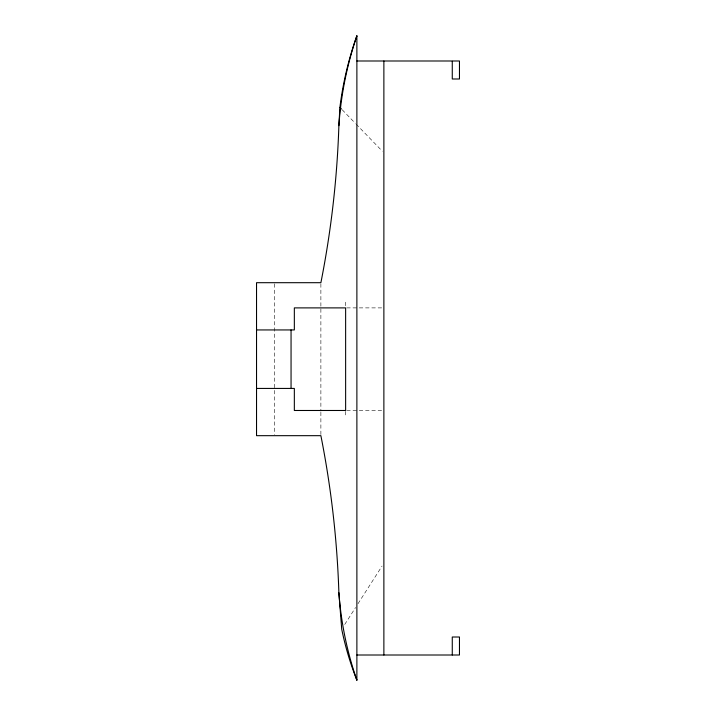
<?xml version="1.0" encoding="UTF-8"?>
<svg xmlns="http://www.w3.org/2000/svg" width="716" height="716" viewBox="0 0 716 716"><rect width="100%" height="100%" fill="white"/><g stroke="black" fill="none" stroke-linecap="round" stroke-linejoin="round"><path stroke-width="0.54" stroke-dasharray="3.58 2.69" d="M344.727 624.468L355.566 607.508M357.982 603.74L382.067 566.043M346.723 307.889L381.691 307.889M346.723 410.483L383.874 410.483M342.212 109.781L355.333 123.322M356.103 124.119L382.335 151.192M345.631 302.17L345.631 306.958M345.631 411.387L345.631 417.007M320.884 283.813L320.884 411.109M320.884 412.228L320.884 434.558M274.532 283.813L274.532 434.558"/><path stroke-width="1.07" d="M338.883 125.667L339.903 107.391A336.833 336.833 0 0 1 356.881 35.8L356.881 680.2A304.327 304.327 0 0 1 341.72 629.185L338.883 592.705A969.482 969.482 0 0 0 320.884 435.677L256.534 435.677L256.534 282.695L320.884 282.695A969.482 969.482 0 0 0 338.883 125.667A349.927 349.927 0 0 1 356.881 35.8M356.881 60.994L459.466 60.994L459.466 78.993L452.27 78.993L452.27 61.308M256.534 329.942L294.339 329.942L294.339 307.889L345.631 307.889L345.631 410.483L294.339 410.483L294.339 388.43L256.534 388.43M356.881 655.006L459.466 655.006L459.466 637.007L452.27 637.007L452.27 655.006M339.903 107.391L341.442 108.984M383.874 60.994L383.874 655.006M291.054 329.942L291.054 388.43M356.881 680.2A341.058 341.058 0 0 1 338.883 592.705"/></g></svg>
